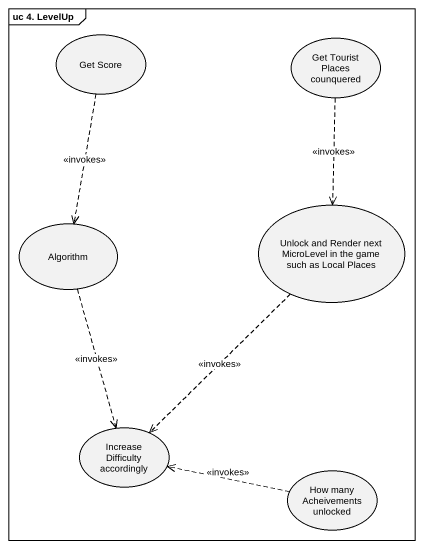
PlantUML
@startuml
mainframe uc 4. LevelUp
usecase "Get Score" as Get_Score
usecase "Get Tourist Places counquered" as Get_Tourist_Places
usecase "Unlock and Render next MicroLevel in the game such as Local Places" as Unlock_and_Render_next
usecase Algorithm
usecase "Increase Difficulty accordingly" as Increase_Difficulty
usecase "How many Acheivements unlocked" as How_many_Acheivements
Get_Score ..> Algorithm : <<invokes>>
Get_Tourist_Places ..> Unlock_and_Render_next : <<invokes>>
Unlock_and_Render_next ..> Increase_Difficulty : <<invokes>>
Algorithm ..> Increase_Difficulty : <<invokes>>
How_many_Acheivements .left.> Increase_Difficulty : <<invokes>>
@enduml
